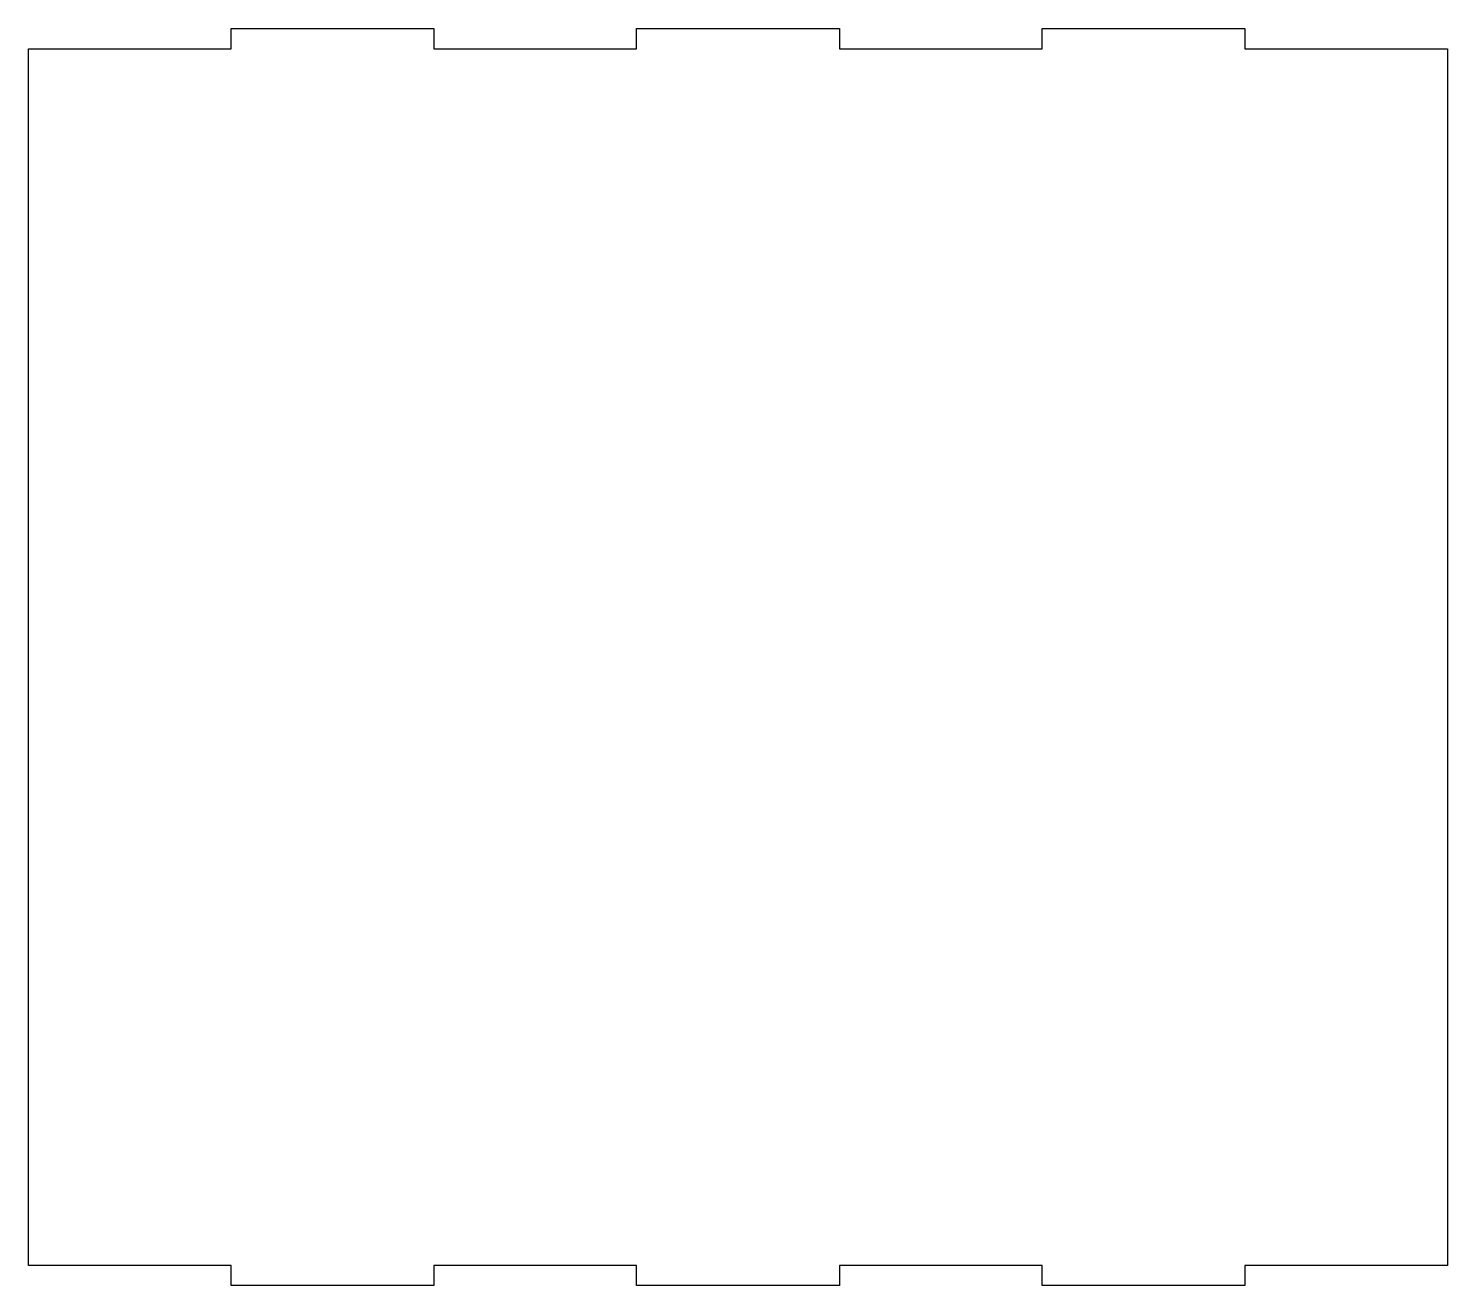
# Model space of a CAD drawing. Header units: millimetres. Extents: x -175 to 175, y -155 to 155.
import ezdxf

# ---------------------------------------------------------------- set-up
doc = ezdxf.new("R2010")
doc.units = ezdxf.units.MM

msp = doc.modelspace()

# ---------------------------------------------------------------- linework, layer by layer
at = {"color": 7, "linetype": 'Continuous', "lineweight": 25}
for p, q in [((-125, 155), (-75, 155)), ((-125, 150), (-125, 155)), ((-75, 155), (-75, 150)), ((-25, 155), (25, 155)), ((-25, 150), (-25, 155)), ((25, 155), (25, 150)), ((75, 155), (125, 155)), ((75, 150), (75, 155)), ((125, 155), (125, 150)), ((-175, 150), (-125, 150)), ((-175, -150), (-175, 150)), ((-75, 150), (-25, 150)), ((25, 150), (75, 150)), ((125, 150), (175, 150)), ((175, 150), (175, -150)), ((-125, -150), (-175, -150)), ((-125, -155), (-125, -150)), ((-75, -150), (-75, -155)), ((-25, -150), (-75, -150)), ((-25, -155), (-25, -150)), ((25, -150), (25, -155)), ((75, -150), (25, -150)), ((75, -155), (75, -150)), ((125, -150), (125, -155)), ((175, -150), (125, -150)), ((-75, -155), (-125, -155)), ((25, -155), (-25, -155)), ((125, -155), (75, -155))]:
    msp.add_line(p, q, dxfattribs=at)

doc.saveas('drawing.dxf')
